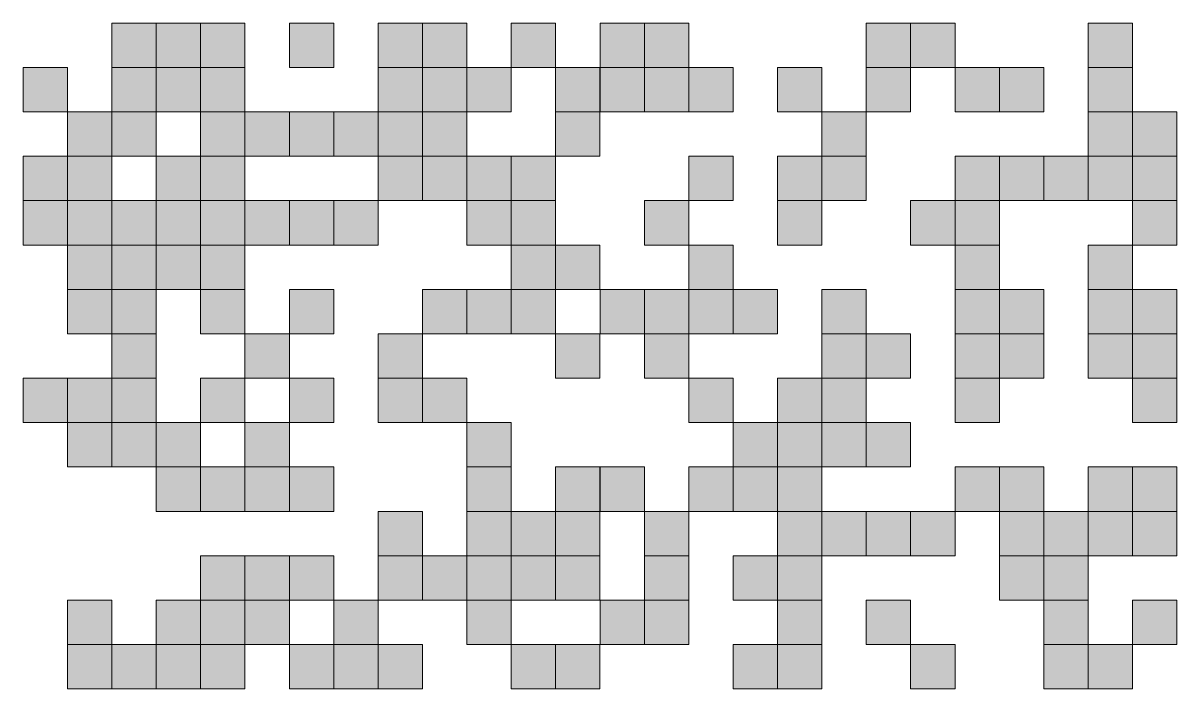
# Model space of a CAD drawing. Extents: x 23 to 244, y 50 to 133.
# Drawn here: x 23.47 to 58.23, y 66.31 to 86.37 of the extents above; entities that cross this region are included whole.
import ezdxf

# ---------------------------------------------------------------- set-up
doc = ezdxf.new("R2010")
doc.units = 0
doc.header["$MEASUREMENT"] = 0
doc.layers.add('Layer 1', color=7, linetype='Continuous')

msp = doc.modelspace()

# ---------------------------------------------------------------- hatches: boundary and pattern name
at = {"layer": 'Layer 1', "true_color": 0xffffff}
h = msp.add_hatch(color=7, dxfattribs=at)
h.dxf.hatch_style = 2
h.paths.add_polyline_path([(26.143, 85.032), (27.48, 85.032), (27.48, 86.369), (26.143, 86.369)])
h = msp.add_hatch(color=7, dxfattribs=at)
h.dxf.hatch_style = 2
h.paths.add_polyline_path([(27.48, 85.032), (28.817, 85.032), (28.817, 86.369), (27.48, 86.369)])
h = msp.add_hatch(color=7, dxfattribs=at)
h.dxf.hatch_style = 2
h.paths.add_polyline_path([(28.817, 85.032), (30.154, 85.032), (30.154, 86.369), (28.817, 86.369)])
h = msp.add_hatch(color=7, dxfattribs=at)
h.dxf.hatch_style = 2
h.paths.add_polyline_path([(31.491, 85.032), (32.828, 85.032), (32.828, 86.369), (31.491, 86.369)])
h = msp.add_hatch(color=7, dxfattribs=at)
h.dxf.hatch_style = 2
h.paths.add_polyline_path([(34.165, 85.032), (35.502, 85.032), (35.502, 86.369), (34.165, 86.369)])
h = msp.add_hatch(color=7, dxfattribs=at)
h.dxf.hatch_style = 2
h.paths.add_polyline_path([(35.502, 85.032), (36.839, 85.032), (36.839, 86.369), (35.502, 86.369)])
h = msp.add_hatch(color=7, dxfattribs=at)
h.dxf.hatch_style = 2
h.paths.add_polyline_path([(38.176, 85.032), (39.513, 85.032), (39.513, 86.369), (38.176, 86.369)])
h = msp.add_hatch(color=7, dxfattribs=at)
h.dxf.hatch_style = 2
h.paths.add_polyline_path([(40.851, 85.032), (42.188, 85.032), (42.188, 86.369), (40.851, 86.369)])
h = msp.add_hatch(color=7, dxfattribs=at)
h.dxf.hatch_style = 2
h.paths.add_polyline_path([(42.188, 85.032), (43.525, 85.032), (43.525, 86.369), (42.188, 86.369)])
h = msp.add_hatch(color=7, dxfattribs=at)
h.dxf.hatch_style = 2
h.paths.add_polyline_path([(48.873, 85.032), (50.21, 85.032), (50.21, 86.369), (48.873, 86.369)])
h = msp.add_hatch(color=7, dxfattribs=at)
h.dxf.hatch_style = 2
h.paths.add_polyline_path([(50.21, 85.032), (51.547, 85.032), (51.547, 86.369), (50.21, 86.369)])
h = msp.add_hatch(color=7, dxfattribs=at)
h.dxf.hatch_style = 2
h.paths.add_polyline_path([(55.558, 85.032), (56.895, 85.032), (56.895, 86.369), (55.558, 86.369)])
h = msp.add_hatch(color=7, dxfattribs=at)
h.dxf.hatch_style = 2
h.paths.add_polyline_path([(23.468, 83.695), (24.805, 83.695), (24.805, 85.032), (23.468, 85.032)])
h = msp.add_hatch(color=7, dxfattribs=at)
h.dxf.hatch_style = 2
h.paths.add_polyline_path([(26.143, 83.695), (27.48, 83.695), (27.48, 85.032), (26.143, 85.032)])
h = msp.add_hatch(color=7, dxfattribs=at)
h.dxf.hatch_style = 2
h.paths.add_polyline_path([(27.48, 83.695), (28.817, 83.695), (28.817, 85.032), (27.48, 85.032)])
h = msp.add_hatch(color=7, dxfattribs=at)
h.dxf.hatch_style = 2
h.paths.add_polyline_path([(28.817, 83.695), (30.154, 83.695), (30.154, 85.032), (28.817, 85.032)])
h = msp.add_hatch(color=7, dxfattribs=at)
h.dxf.hatch_style = 2
h.paths.add_polyline_path([(34.165, 83.695), (35.502, 83.695), (35.502, 85.032), (34.165, 85.032)])
h = msp.add_hatch(color=7, dxfattribs=at)
h.dxf.hatch_style = 2
h.paths.add_polyline_path([(35.502, 83.695), (36.839, 83.695), (36.839, 85.032), (35.502, 85.032)])
h = msp.add_hatch(color=7, dxfattribs=at)
h.dxf.hatch_style = 2
h.paths.add_polyline_path([(36.839, 83.695), (38.176, 83.695), (38.176, 85.032), (36.839, 85.032)])
h = msp.add_hatch(color=7, dxfattribs=at)
h.dxf.hatch_style = 2
h.paths.add_polyline_path([(39.513, 83.695), (40.85, 83.695), (40.85, 85.032), (39.513, 85.032)])
h = msp.add_hatch(color=7, dxfattribs=at)
h.dxf.hatch_style = 2
h.paths.add_polyline_path([(40.851, 83.695), (42.188, 83.695), (42.188, 85.032), (40.851, 85.032)])
h = msp.add_hatch(color=7, dxfattribs=at)
h.dxf.hatch_style = 2
h.paths.add_polyline_path([(42.188, 83.695), (43.525, 83.695), (43.525, 85.032), (42.188, 85.032)])
h = msp.add_hatch(color=7, dxfattribs=at)
h.dxf.hatch_style = 2
h.paths.add_polyline_path([(43.525, 83.695), (44.862, 83.695), (44.862, 85.032), (43.525, 85.032)])
h = msp.add_hatch(color=7, dxfattribs=at)
h.dxf.hatch_style = 2
h.paths.add_polyline_path([(46.199, 83.695), (47.536, 83.695), (47.536, 85.032), (46.199, 85.032)])
h = msp.add_hatch(color=7, dxfattribs=at)
h.dxf.hatch_style = 2
h.paths.add_polyline_path([(48.873, 83.695), (50.21, 83.695), (50.21, 85.032), (48.873, 85.032)])
h = msp.add_hatch(color=7, dxfattribs=at)
h.dxf.hatch_style = 2
h.paths.add_polyline_path([(51.547, 83.695), (52.884, 83.695), (52.884, 85.032), (51.547, 85.032)])
h = msp.add_hatch(color=7, dxfattribs=at)
h.dxf.hatch_style = 2
h.paths.add_polyline_path([(52.884, 83.695), (54.221, 83.695), (54.221, 85.032), (52.884, 85.032)])
h = msp.add_hatch(color=7, dxfattribs=at)
h.dxf.hatch_style = 2
h.paths.add_polyline_path([(55.558, 83.695), (56.895, 83.695), (56.895, 85.032), (55.558, 85.032)])
h = msp.add_hatch(color=7, dxfattribs=at)
h.dxf.hatch_style = 2
h.paths.add_polyline_path([(24.805, 82.358), (26.142, 82.358), (26.142, 83.695), (24.805, 83.695)])
h = msp.add_hatch(color=7, dxfattribs=at)
h.dxf.hatch_style = 2
h.paths.add_polyline_path([(26.143, 82.358), (27.48, 82.358), (27.48, 83.695), (26.143, 83.695)])
h = msp.add_hatch(color=7, dxfattribs=at)
h.dxf.hatch_style = 2
h.paths.add_polyline_path([(28.817, 82.358), (30.154, 82.358), (30.154, 83.695), (28.817, 83.695)])
h = msp.add_hatch(color=7, dxfattribs=at)
h.dxf.hatch_style = 2
h.paths.add_polyline_path([(30.154, 82.358), (31.491, 82.358), (31.491, 83.695), (30.154, 83.695)])
h = msp.add_hatch(color=7, dxfattribs=at)
h.dxf.hatch_style = 2
h.paths.add_polyline_path([(31.491, 82.358), (32.828, 82.358), (32.828, 83.695), (31.491, 83.695)])
h = msp.add_hatch(color=7, dxfattribs=at)
h.dxf.hatch_style = 2
h.paths.add_polyline_path([(32.828, 82.358), (34.165, 82.358), (34.165, 83.695), (32.828, 83.695)])
h = msp.add_hatch(color=7, dxfattribs=at)
h.dxf.hatch_style = 2
h.paths.add_polyline_path([(34.165, 82.358), (35.502, 82.358), (35.502, 83.695), (34.165, 83.695)])
h = msp.add_hatch(color=7, dxfattribs=at)
h.dxf.hatch_style = 2
h.paths.add_polyline_path([(35.502, 82.358), (36.839, 82.358), (36.839, 83.695), (35.502, 83.695)])
h = msp.add_hatch(color=7, dxfattribs=at)
h.dxf.hatch_style = 2
h.paths.add_polyline_path([(39.513, 82.358), (40.85, 82.358), (40.85, 83.695), (39.513, 83.695)])
h = msp.add_hatch(color=7, dxfattribs=at)
h.dxf.hatch_style = 2
h.paths.add_polyline_path([(47.536, 82.358), (48.873, 82.358), (48.873, 83.695), (47.536, 83.695)])
h = msp.add_hatch(color=7, dxfattribs=at)
h.dxf.hatch_style = 2
h.paths.add_polyline_path([(55.558, 82.358), (56.895, 82.358), (56.895, 83.695), (55.558, 83.695)])
h = msp.add_hatch(color=7, dxfattribs=at)
h.dxf.hatch_style = 2
h.paths.add_polyline_path([(56.896, 82.358), (58.233, 82.358), (58.233, 83.695), (56.896, 83.695)])
h = msp.add_hatch(color=7, dxfattribs=at)
h.dxf.hatch_style = 2
h.paths.add_polyline_path([(23.468, 81.021), (24.805, 81.021), (24.805, 82.358), (23.468, 82.358)])
h = msp.add_hatch(color=7, dxfattribs=at)
h.dxf.hatch_style = 2
h.paths.add_polyline_path([(24.805, 81.021), (26.142, 81.021), (26.142, 82.358), (24.805, 82.358)])
h = msp.add_hatch(color=7, dxfattribs=at)
h.dxf.hatch_style = 2
h.paths.add_polyline_path([(27.48, 81.021), (28.817, 81.021), (28.817, 82.358), (27.48, 82.358)])
h = msp.add_hatch(color=7, dxfattribs=at)
h.dxf.hatch_style = 2
h.paths.add_polyline_path([(28.817, 81.021), (30.154, 81.021), (30.154, 82.358), (28.817, 82.358)])
h = msp.add_hatch(color=7, dxfattribs=at)
h.dxf.hatch_style = 2
h.paths.add_polyline_path([(34.165, 81.021), (35.502, 81.021), (35.502, 82.358), (34.165, 82.358)])
h = msp.add_hatch(color=7, dxfattribs=at)
h.dxf.hatch_style = 2
h.paths.add_polyline_path([(35.502, 81.021), (36.839, 81.021), (36.839, 82.358), (35.502, 82.358)])
h = msp.add_hatch(color=7, dxfattribs=at)
h.dxf.hatch_style = 2
h.paths.add_polyline_path([(36.839, 81.021), (38.176, 81.021), (38.176, 82.358), (36.839, 82.358)])
h = msp.add_hatch(color=7, dxfattribs=at)
h.dxf.hatch_style = 2
h.paths.add_polyline_path([(38.176, 81.021), (39.513, 81.021), (39.513, 82.358), (38.176, 82.358)])
h = msp.add_hatch(color=7, dxfattribs=at)
h.dxf.hatch_style = 2
h.paths.add_polyline_path([(43.525, 81.021), (44.862, 81.021), (44.862, 82.358), (43.525, 82.358)])
h = msp.add_hatch(color=7, dxfattribs=at)
h.dxf.hatch_style = 2
h.paths.add_polyline_path([(46.199, 81.021), (47.536, 81.021), (47.536, 82.358), (46.199, 82.358)])
h = msp.add_hatch(color=7, dxfattribs=at)
h.dxf.hatch_style = 2
h.paths.add_polyline_path([(47.536, 81.021), (48.873, 81.021), (48.873, 82.358), (47.536, 82.358)])
h = msp.add_hatch(color=7, dxfattribs=at)
h.dxf.hatch_style = 2
h.paths.add_polyline_path([(51.547, 81.021), (52.884, 81.021), (52.884, 82.358), (51.547, 82.358)])
h = msp.add_hatch(color=7, dxfattribs=at)
h.dxf.hatch_style = 2
h.paths.add_polyline_path([(52.884, 81.021), (54.221, 81.021), (54.221, 82.358), (52.884, 82.358)])
h = msp.add_hatch(color=7, dxfattribs=at)
h.dxf.hatch_style = 2
h.paths.add_polyline_path([(54.221, 81.021), (55.558, 81.021), (55.558, 82.358), (54.221, 82.358)])
h = msp.add_hatch(color=7, dxfattribs=at)
h.dxf.hatch_style = 2
h.paths.add_polyline_path([(55.558, 81.021), (56.895, 81.021), (56.895, 82.358), (55.558, 82.358)])
h = msp.add_hatch(color=7, dxfattribs=at)
h.dxf.hatch_style = 2
h.paths.add_polyline_path([(56.896, 81.021), (58.233, 81.021), (58.233, 82.358), (56.896, 82.358)])
h = msp.add_hatch(color=7, dxfattribs=at)
h.dxf.hatch_style = 2
h.paths.add_polyline_path([(23.468, 79.684), (24.805, 79.684), (24.805, 81.021), (23.468, 81.021)])
h = msp.add_hatch(color=7, dxfattribs=at)
h.dxf.hatch_style = 2
h.paths.add_polyline_path([(24.805, 79.684), (26.142, 79.684), (26.142, 81.021), (24.805, 81.021)])
h = msp.add_hatch(color=7, dxfattribs=at)
h.dxf.hatch_style = 2
h.paths.add_polyline_path([(26.143, 79.684), (27.48, 79.684), (27.48, 81.021), (26.143, 81.021)])
h = msp.add_hatch(color=7, dxfattribs=at)
h.dxf.hatch_style = 2
h.paths.add_polyline_path([(27.48, 79.684), (28.817, 79.684), (28.817, 81.021), (27.48, 81.021)])
h = msp.add_hatch(color=7, dxfattribs=at)
h.dxf.hatch_style = 2
h.paths.add_polyline_path([(28.817, 79.684), (30.154, 79.684), (30.154, 81.021), (28.817, 81.021)])
h = msp.add_hatch(color=7, dxfattribs=at)
h.dxf.hatch_style = 2
h.paths.add_polyline_path([(30.154, 79.684), (31.491, 79.684), (31.491, 81.021), (30.154, 81.021)])
h = msp.add_hatch(color=7, dxfattribs=at)
h.dxf.hatch_style = 2
h.paths.add_polyline_path([(31.491, 79.684), (32.828, 79.684), (32.828, 81.021), (31.491, 81.021)])
h = msp.add_hatch(color=7, dxfattribs=at)
h.dxf.hatch_style = 2
h.paths.add_polyline_path([(32.828, 79.684), (34.165, 79.684), (34.165, 81.021), (32.828, 81.021)])
h = msp.add_hatch(color=7, dxfattribs=at)
h.dxf.hatch_style = 2
h.paths.add_polyline_path([(36.839, 79.684), (38.176, 79.684), (38.176, 81.021), (36.839, 81.021)])
h = msp.add_hatch(color=7, dxfattribs=at)
h.dxf.hatch_style = 2
h.paths.add_polyline_path([(38.176, 79.684), (39.513, 79.684), (39.513, 81.021), (38.176, 81.021)])
h = msp.add_hatch(color=7, dxfattribs=at)
h.dxf.hatch_style = 2
h.paths.add_polyline_path([(42.188, 79.684), (43.525, 79.684), (43.525, 81.021), (42.188, 81.021)])
h = msp.add_hatch(color=7, dxfattribs=at)
h.dxf.hatch_style = 2
h.paths.add_polyline_path([(46.199, 79.684), (47.536, 79.684), (47.536, 81.021), (46.199, 81.021)])
h = msp.add_hatch(color=7, dxfattribs=at)
h.dxf.hatch_style = 2
h.paths.add_polyline_path([(50.21, 79.684), (51.547, 79.684), (51.547, 81.021), (50.21, 81.021)])
h = msp.add_hatch(color=7, dxfattribs=at)
h.dxf.hatch_style = 2
h.paths.add_polyline_path([(51.547, 79.684), (52.884, 79.684), (52.884, 81.021), (51.547, 81.021)])
h = msp.add_hatch(color=7, dxfattribs=at)
h.dxf.hatch_style = 2
h.paths.add_polyline_path([(56.896, 79.684), (58.233, 79.684), (58.233, 81.021), (56.896, 81.021)])
h = msp.add_hatch(color=7, dxfattribs=at)
h.dxf.hatch_style = 2
h.paths.add_polyline_path([(24.805, 78.346), (26.142, 78.346), (26.142, 79.683), (24.805, 79.683)])
h = msp.add_hatch(color=7, dxfattribs=at)
h.dxf.hatch_style = 2
h.paths.add_polyline_path([(26.143, 78.346), (27.48, 78.346), (27.48, 79.683), (26.143, 79.683)])
h = msp.add_hatch(color=7, dxfattribs=at)
h.dxf.hatch_style = 2
h.paths.add_polyline_path([(27.48, 78.346), (28.817, 78.346), (28.817, 79.683), (27.48, 79.683)])
h = msp.add_hatch(color=7, dxfattribs=at)
h.dxf.hatch_style = 2
h.paths.add_polyline_path([(28.817, 78.346), (30.154, 78.346), (30.154, 79.683), (28.817, 79.683)])
h = msp.add_hatch(color=7, dxfattribs=at)
h.dxf.hatch_style = 2
h.paths.add_polyline_path([(38.176, 78.346), (39.513, 78.346), (39.513, 79.683), (38.176, 79.683)])
h = msp.add_hatch(color=7, dxfattribs=at)
h.dxf.hatch_style = 2
h.paths.add_polyline_path([(39.513, 78.346), (40.85, 78.346), (40.85, 79.683), (39.513, 79.683)])
h = msp.add_hatch(color=7, dxfattribs=at)
h.dxf.hatch_style = 2
h.paths.add_polyline_path([(43.525, 78.346), (44.862, 78.346), (44.862, 79.683), (43.525, 79.683)])
h = msp.add_hatch(color=7, dxfattribs=at)
h.dxf.hatch_style = 2
h.paths.add_polyline_path([(51.547, 78.346), (52.884, 78.346), (52.884, 79.683), (51.547, 79.683)])
h = msp.add_hatch(color=7, dxfattribs=at)
h.dxf.hatch_style = 2
h.paths.add_polyline_path([(55.558, 78.346), (56.895, 78.346), (56.895, 79.683), (55.558, 79.683)])
h = msp.add_hatch(color=7, dxfattribs=at)
h.dxf.hatch_style = 2
h.paths.add_polyline_path([(24.805, 77.009), (26.142, 77.009), (26.142, 78.346), (24.805, 78.346)])
h = msp.add_hatch(color=7, dxfattribs=at)
h.dxf.hatch_style = 2
h.paths.add_polyline_path([(26.143, 77.009), (27.48, 77.009), (27.48, 78.346), (26.143, 78.346)])
h = msp.add_hatch(color=7, dxfattribs=at)
h.dxf.hatch_style = 2
h.paths.add_polyline_path([(28.817, 77.009), (30.154, 77.009), (30.154, 78.346), (28.817, 78.346)])
h = msp.add_hatch(color=7, dxfattribs=at)
h.dxf.hatch_style = 2
h.paths.add_polyline_path([(31.491, 77.009), (32.828, 77.009), (32.828, 78.346), (31.491, 78.346)])
h = msp.add_hatch(color=7, dxfattribs=at)
h.dxf.hatch_style = 2
h.paths.add_polyline_path([(35.502, 77.009), (36.839, 77.009), (36.839, 78.346), (35.502, 78.346)])
h = msp.add_hatch(color=7, dxfattribs=at)
h.dxf.hatch_style = 2
h.paths.add_polyline_path([(36.839, 77.009), (38.176, 77.009), (38.176, 78.346), (36.839, 78.346)])
h = msp.add_hatch(color=7, dxfattribs=at)
h.dxf.hatch_style = 2
h.paths.add_polyline_path([(38.176, 77.009), (39.513, 77.009), (39.513, 78.346), (38.176, 78.346)])
h = msp.add_hatch(color=7, dxfattribs=at)
h.dxf.hatch_style = 2
h.paths.add_polyline_path([(40.851, 77.009), (42.188, 77.009), (42.188, 78.346), (40.851, 78.346)])
h = msp.add_hatch(color=7, dxfattribs=at)
h.dxf.hatch_style = 2
h.paths.add_polyline_path([(42.188, 77.009), (43.525, 77.009), (43.525, 78.346), (42.188, 78.346)])
h = msp.add_hatch(color=7, dxfattribs=at)
h.dxf.hatch_style = 2
h.paths.add_polyline_path([(43.525, 77.009), (44.862, 77.009), (44.862, 78.346), (43.525, 78.346)])
h = msp.add_hatch(color=7, dxfattribs=at)
h.dxf.hatch_style = 2
h.paths.add_polyline_path([(44.862, 77.009), (46.199, 77.009), (46.199, 78.346), (44.862, 78.346)])
h = msp.add_hatch(color=7, dxfattribs=at)
h.dxf.hatch_style = 2
h.paths.add_polyline_path([(47.536, 77.009), (48.873, 77.009), (48.873, 78.346), (47.536, 78.346)])
h = msp.add_hatch(color=7, dxfattribs=at)
h.dxf.hatch_style = 2
h.paths.add_polyline_path([(51.547, 77.009), (52.884, 77.009), (52.884, 78.346), (51.547, 78.346)])
h = msp.add_hatch(color=7, dxfattribs=at)
h.dxf.hatch_style = 2
h.paths.add_polyline_path([(52.884, 77.009), (54.221, 77.009), (54.221, 78.346), (52.884, 78.346)])
h = msp.add_hatch(color=7, dxfattribs=at)
h.dxf.hatch_style = 2
h.paths.add_polyline_path([(55.558, 77.009), (56.895, 77.009), (56.895, 78.346), (55.558, 78.346)])
h = msp.add_hatch(color=7, dxfattribs=at)
h.dxf.hatch_style = 2
h.paths.add_polyline_path([(56.896, 77.009), (58.233, 77.009), (58.233, 78.346), (56.896, 78.346)])
h = msp.add_hatch(color=7, dxfattribs=at)
h.dxf.hatch_style = 2
h.paths.add_polyline_path([(26.143, 75.672), (27.48, 75.672), (27.48, 77.009), (26.143, 77.009)])
h = msp.add_hatch(color=7, dxfattribs=at)
h.dxf.hatch_style = 2
h.paths.add_polyline_path([(30.154, 75.672), (31.491, 75.672), (31.491, 77.009), (30.154, 77.009)])
h = msp.add_hatch(color=7, dxfattribs=at)
h.dxf.hatch_style = 2
h.paths.add_polyline_path([(34.165, 75.672), (35.502, 75.672), (35.502, 77.009), (34.165, 77.009)])
h = msp.add_hatch(color=7, dxfattribs=at)
h.dxf.hatch_style = 2
h.paths.add_polyline_path([(39.513, 75.672), (40.85, 75.672), (40.85, 77.009), (39.513, 77.009)])
h = msp.add_hatch(color=7, dxfattribs=at)
h.dxf.hatch_style = 2
h.paths.add_polyline_path([(42.188, 75.672), (43.525, 75.672), (43.525, 77.009), (42.188, 77.009)])
h = msp.add_hatch(color=7, dxfattribs=at)
h.dxf.hatch_style = 2
h.paths.add_polyline_path([(47.536, 75.672), (48.873, 75.672), (48.873, 77.009), (47.536, 77.009)])
h = msp.add_hatch(color=7, dxfattribs=at)
h.dxf.hatch_style = 2
h.paths.add_polyline_path([(48.873, 75.672), (50.21, 75.672), (50.21, 77.009), (48.873, 77.009)])
h = msp.add_hatch(color=7, dxfattribs=at)
h.dxf.hatch_style = 2
h.paths.add_polyline_path([(51.547, 75.672), (52.884, 75.672), (52.884, 77.009), (51.547, 77.009)])
h = msp.add_hatch(color=7, dxfattribs=at)
h.dxf.hatch_style = 2
h.paths.add_polyline_path([(52.884, 75.672), (54.221, 75.672), (54.221, 77.009), (52.884, 77.009)])
h = msp.add_hatch(color=7, dxfattribs=at)
h.dxf.hatch_style = 2
h.paths.add_polyline_path([(55.558, 75.672), (56.895, 75.672), (56.895, 77.009), (55.558, 77.009)])
h = msp.add_hatch(color=7, dxfattribs=at)
h.dxf.hatch_style = 2
h.paths.add_polyline_path([(56.896, 75.672), (58.233, 75.672), (58.233, 77.009), (56.896, 77.009)])
h = msp.add_hatch(color=7, dxfattribs=at)
h.dxf.hatch_style = 2
h.paths.add_polyline_path([(23.468, 74.335), (24.805, 74.335), (24.805, 75.672), (23.468, 75.672)])
h = msp.add_hatch(color=7, dxfattribs=at)
h.dxf.hatch_style = 2
h.paths.add_polyline_path([(24.805, 74.335), (26.142, 74.335), (26.142, 75.672), (24.805, 75.672)])
h = msp.add_hatch(color=7, dxfattribs=at)
h.dxf.hatch_style = 2
h.paths.add_polyline_path([(26.143, 74.335), (27.48, 74.335), (27.48, 75.672), (26.143, 75.672)])
h = msp.add_hatch(color=7, dxfattribs=at)
h.dxf.hatch_style = 2
h.paths.add_polyline_path([(28.817, 74.335), (30.154, 74.335), (30.154, 75.672), (28.817, 75.672)])
h = msp.add_hatch(color=7, dxfattribs=at)
h.dxf.hatch_style = 2
h.paths.add_polyline_path([(31.491, 74.335), (32.828, 74.335), (32.828, 75.672), (31.491, 75.672)])
h = msp.add_hatch(color=7, dxfattribs=at)
h.dxf.hatch_style = 2
h.paths.add_polyline_path([(34.165, 74.335), (35.502, 74.335), (35.502, 75.672), (34.165, 75.672)])
h = msp.add_hatch(color=7, dxfattribs=at)
h.dxf.hatch_style = 2
h.paths.add_polyline_path([(35.502, 74.335), (36.839, 74.335), (36.839, 75.672), (35.502, 75.672)])
h = msp.add_hatch(color=7, dxfattribs=at)
h.dxf.hatch_style = 2
h.paths.add_polyline_path([(43.525, 74.335), (44.862, 74.335), (44.862, 75.672), (43.525, 75.672)])
h = msp.add_hatch(color=7, dxfattribs=at)
h.dxf.hatch_style = 2
h.paths.add_polyline_path([(46.199, 74.335), (47.536, 74.335), (47.536, 75.672), (46.199, 75.672)])
h = msp.add_hatch(color=7, dxfattribs=at)
h.dxf.hatch_style = 2
h.paths.add_polyline_path([(47.536, 74.335), (48.873, 74.335), (48.873, 75.672), (47.536, 75.672)])
h = msp.add_hatch(color=7, dxfattribs=at)
h.dxf.hatch_style = 2
h.paths.add_polyline_path([(51.547, 74.335), (52.884, 74.335), (52.884, 75.672), (51.547, 75.672)])
h = msp.add_hatch(color=7, dxfattribs=at)
h.dxf.hatch_style = 2
h.paths.add_polyline_path([(56.896, 74.335), (58.233, 74.335), (58.233, 75.672), (56.896, 75.672)])
h = msp.add_hatch(color=7, dxfattribs=at)
h.dxf.hatch_style = 2
h.paths.add_polyline_path([(24.805, 72.998), (26.142, 72.998), (26.142, 74.335), (24.805, 74.335)])
h = msp.add_hatch(color=7, dxfattribs=at)
h.dxf.hatch_style = 2
h.paths.add_polyline_path([(26.143, 72.998), (27.48, 72.998), (27.48, 74.335), (26.143, 74.335)])
h = msp.add_hatch(color=7, dxfattribs=at)
h.dxf.hatch_style = 2
h.paths.add_polyline_path([(27.48, 72.998), (28.817, 72.998), (28.817, 74.335), (27.48, 74.335)])
h = msp.add_hatch(color=7, dxfattribs=at)
h.dxf.hatch_style = 2
h.paths.add_polyline_path([(30.154, 72.998), (31.491, 72.998), (31.491, 74.335), (30.154, 74.335)])
h = msp.add_hatch(color=7, dxfattribs=at)
h.dxf.hatch_style = 2
h.paths.add_polyline_path([(36.839, 72.998), (38.176, 72.998), (38.176, 74.335), (36.839, 74.335)])
h = msp.add_hatch(color=7, dxfattribs=at)
h.dxf.hatch_style = 2
h.paths.add_polyline_path([(44.862, 72.998), (46.199, 72.998), (46.199, 74.335), (44.862, 74.335)])
h = msp.add_hatch(color=7, dxfattribs=at)
h.dxf.hatch_style = 2
h.paths.add_polyline_path([(46.199, 72.998), (47.536, 72.998), (47.536, 74.335), (46.199, 74.335)])
h = msp.add_hatch(color=7, dxfattribs=at)
h.dxf.hatch_style = 2
h.paths.add_polyline_path([(47.536, 72.998), (48.873, 72.998), (48.873, 74.335), (47.536, 74.335)])
h = msp.add_hatch(color=7, dxfattribs=at)
h.dxf.hatch_style = 2
h.paths.add_polyline_path([(48.873, 72.998), (50.21, 72.998), (50.21, 74.335), (48.873, 74.335)])
h = msp.add_hatch(color=7, dxfattribs=at)
h.dxf.hatch_style = 2
h.paths.add_polyline_path([(27.48, 71.661), (28.817, 71.661), (28.817, 72.998), (27.48, 72.998)])
h = msp.add_hatch(color=7, dxfattribs=at)
h.dxf.hatch_style = 2
h.paths.add_polyline_path([(28.817, 71.661), (30.154, 71.661), (30.154, 72.998), (28.817, 72.998)])
h = msp.add_hatch(color=7, dxfattribs=at)
h.dxf.hatch_style = 2
h.paths.add_polyline_path([(30.154, 71.661), (31.491, 71.661), (31.491, 72.998), (30.154, 72.998)])
h = msp.add_hatch(color=7, dxfattribs=at)
h.dxf.hatch_style = 2
h.paths.add_polyline_path([(31.491, 71.661), (32.828, 71.661), (32.828, 72.998), (31.491, 72.998)])
h = msp.add_hatch(color=7, dxfattribs=at)
h.dxf.hatch_style = 2
h.paths.add_polyline_path([(36.839, 71.661), (38.176, 71.661), (38.176, 72.998), (36.839, 72.998)])
h = msp.add_hatch(color=7, dxfattribs=at)
h.dxf.hatch_style = 2
h.paths.add_polyline_path([(39.513, 71.661), (40.85, 71.661), (40.85, 72.998), (39.513, 72.998)])
h = msp.add_hatch(color=7, dxfattribs=at)
h.dxf.hatch_style = 2
h.paths.add_polyline_path([(40.851, 71.661), (42.188, 71.661), (42.188, 72.998), (40.851, 72.998)])
h = msp.add_hatch(color=7, dxfattribs=at)
h.dxf.hatch_style = 2
h.paths.add_polyline_path([(43.525, 71.661), (44.862, 71.661), (44.862, 72.998), (43.525, 72.998)])
h = msp.add_hatch(color=7, dxfattribs=at)
h.dxf.hatch_style = 2
h.paths.add_polyline_path([(44.862, 71.661), (46.199, 71.661), (46.199, 72.998), (44.862, 72.998)])
h = msp.add_hatch(color=7, dxfattribs=at)
h.dxf.hatch_style = 2
h.paths.add_polyline_path([(46.199, 71.661), (47.536, 71.661), (47.536, 72.998), (46.199, 72.998)])
h = msp.add_hatch(color=7, dxfattribs=at)
h.dxf.hatch_style = 2
h.paths.add_polyline_path([(51.547, 71.661), (52.884, 71.661), (52.884, 72.998), (51.547, 72.998)])
h = msp.add_hatch(color=7, dxfattribs=at)
h.dxf.hatch_style = 2
h.paths.add_polyline_path([(52.884, 71.661), (54.221, 71.661), (54.221, 72.998), (52.884, 72.998)])
h = msp.add_hatch(color=7, dxfattribs=at)
h.dxf.hatch_style = 2
h.paths.add_polyline_path([(55.558, 71.661), (56.895, 71.661), (56.895, 72.998), (55.558, 72.998)])
h = msp.add_hatch(color=7, dxfattribs=at)
h.dxf.hatch_style = 2
h.paths.add_polyline_path([(56.896, 71.661), (58.233, 71.661), (58.233, 72.998), (56.896, 72.998)])
h = msp.add_hatch(color=7, dxfattribs=at)
h.dxf.hatch_style = 2
h.paths.add_polyline_path([(34.165, 70.324), (35.502, 70.324), (35.502, 71.661), (34.165, 71.661)])
h = msp.add_hatch(color=7, dxfattribs=at)
h.dxf.hatch_style = 2
h.paths.add_polyline_path([(36.839, 70.324), (38.176, 70.324), (38.176, 71.661), (36.839, 71.661)])
h = msp.add_hatch(color=7, dxfattribs=at)
h.dxf.hatch_style = 2
h.paths.add_polyline_path([(38.176, 70.324), (39.513, 70.324), (39.513, 71.661), (38.176, 71.661)])
h = msp.add_hatch(color=7, dxfattribs=at)
h.dxf.hatch_style = 2
h.paths.add_polyline_path([(39.513, 70.324), (40.85, 70.324), (40.85, 71.661), (39.513, 71.661)])
h = msp.add_hatch(color=7, dxfattribs=at)
h.dxf.hatch_style = 2
h.paths.add_polyline_path([(42.188, 70.324), (43.525, 70.324), (43.525, 71.661), (42.188, 71.661)])
h = msp.add_hatch(color=7, dxfattribs=at)
h.dxf.hatch_style = 2
h.paths.add_polyline_path([(46.199, 70.324), (47.536, 70.324), (47.536, 71.661), (46.199, 71.661)])
h = msp.add_hatch(color=7, dxfattribs=at)
h.dxf.hatch_style = 2
h.paths.add_polyline_path([(47.536, 70.324), (48.873, 70.324), (48.873, 71.661), (47.536, 71.661)])
h = msp.add_hatch(color=7, dxfattribs=at)
h.dxf.hatch_style = 2
h.paths.add_polyline_path([(48.873, 70.324), (50.21, 70.324), (50.21, 71.661), (48.873, 71.661)])
h = msp.add_hatch(color=7, dxfattribs=at)
h.dxf.hatch_style = 2
h.paths.add_polyline_path([(50.21, 70.324), (51.547, 70.324), (51.547, 71.661), (50.21, 71.661)])
h = msp.add_hatch(color=7, dxfattribs=at)
h.dxf.hatch_style = 2
h.paths.add_polyline_path([(52.884, 70.324), (54.221, 70.324), (54.221, 71.661), (52.884, 71.661)])
h = msp.add_hatch(color=7, dxfattribs=at)
h.dxf.hatch_style = 2
h.paths.add_polyline_path([(54.221, 70.324), (55.558, 70.324), (55.558, 71.661), (54.221, 71.661)])
h = msp.add_hatch(color=7, dxfattribs=at)
h.dxf.hatch_style = 2
h.paths.add_polyline_path([(55.558, 70.324), (56.895, 70.324), (56.895, 71.661), (55.558, 71.661)])
h = msp.add_hatch(color=7, dxfattribs=at)
h.dxf.hatch_style = 2
h.paths.add_polyline_path([(56.896, 70.324), (58.233, 70.324), (58.233, 71.661), (56.896, 71.661)])
h = msp.add_hatch(color=7, dxfattribs=at)
h.dxf.hatch_style = 2
h.paths.add_polyline_path([(28.817, 68.987), (30.154, 68.987), (30.154, 70.324), (28.817, 70.324)])
h = msp.add_hatch(color=7, dxfattribs=at)
h.dxf.hatch_style = 2
h.paths.add_polyline_path([(30.154, 68.987), (31.491, 68.987), (31.491, 70.324), (30.154, 70.324)])
h = msp.add_hatch(color=7, dxfattribs=at)
h.dxf.hatch_style = 2
h.paths.add_polyline_path([(31.491, 68.987), (32.828, 68.987), (32.828, 70.324), (31.491, 70.324)])
h = msp.add_hatch(color=7, dxfattribs=at)
h.dxf.hatch_style = 2
h.paths.add_polyline_path([(34.165, 68.987), (35.502, 68.987), (35.502, 70.324), (34.165, 70.324)])
h = msp.add_hatch(color=7, dxfattribs=at)
h.dxf.hatch_style = 2
h.paths.add_polyline_path([(35.502, 68.987), (36.839, 68.987), (36.839, 70.324), (35.502, 70.324)])
h = msp.add_hatch(color=7, dxfattribs=at)
h.dxf.hatch_style = 2
h.paths.add_polyline_path([(36.839, 68.987), (38.176, 68.987), (38.176, 70.324), (36.839, 70.324)])
h = msp.add_hatch(color=7, dxfattribs=at)
h.dxf.hatch_style = 2
h.paths.add_polyline_path([(38.176, 68.987), (39.513, 68.987), (39.513, 70.324), (38.176, 70.324)])
h = msp.add_hatch(color=7, dxfattribs=at)
h.dxf.hatch_style = 2
h.paths.add_polyline_path([(39.513, 68.987), (40.85, 68.987), (40.85, 70.324), (39.513, 70.324)])
h = msp.add_hatch(color=7, dxfattribs=at)
h.dxf.hatch_style = 2
h.paths.add_polyline_path([(42.188, 68.987), (43.525, 68.987), (43.525, 70.324), (42.188, 70.324)])
h = msp.add_hatch(color=7, dxfattribs=at)
h.dxf.hatch_style = 2
h.paths.add_polyline_path([(44.862, 68.987), (46.199, 68.987), (46.199, 70.324), (44.862, 70.324)])
h = msp.add_hatch(color=7, dxfattribs=at)
h.dxf.hatch_style = 2
h.paths.add_polyline_path([(46.199, 68.987), (47.536, 68.987), (47.536, 70.324), (46.199, 70.324)])
h = msp.add_hatch(color=7, dxfattribs=at)
h.dxf.hatch_style = 2
h.paths.add_polyline_path([(52.884, 68.987), (54.221, 68.987), (54.221, 70.324), (52.884, 70.324)])
h = msp.add_hatch(color=7, dxfattribs=at)
h.dxf.hatch_style = 2
h.paths.add_polyline_path([(54.221, 68.987), (55.558, 68.987), (55.558, 70.324), (54.221, 70.324)])
h = msp.add_hatch(color=7, dxfattribs=at)
h.dxf.hatch_style = 2
h.paths.add_polyline_path([(24.805, 67.65), (26.142, 67.65), (26.142, 68.987), (24.805, 68.987)])
h = msp.add_hatch(color=7, dxfattribs=at)
h.dxf.hatch_style = 2
h.paths.add_polyline_path([(27.48, 67.65), (28.817, 67.65), (28.817, 68.987), (27.48, 68.987)])
h = msp.add_hatch(color=7, dxfattribs=at)
h.dxf.hatch_style = 2
h.paths.add_polyline_path([(28.817, 67.65), (30.154, 67.65), (30.154, 68.987), (28.817, 68.987)])
h = msp.add_hatch(color=7, dxfattribs=at)
h.dxf.hatch_style = 2
h.paths.add_polyline_path([(30.154, 67.65), (31.491, 67.65), (31.491, 68.987), (30.154, 68.987)])
h = msp.add_hatch(color=7, dxfattribs=at)
h.dxf.hatch_style = 2
h.paths.add_polyline_path([(32.828, 67.65), (34.165, 67.65), (34.165, 68.987), (32.828, 68.987)])
h = msp.add_hatch(color=7, dxfattribs=at)
h.dxf.hatch_style = 2
h.paths.add_polyline_path([(36.839, 67.65), (38.176, 67.65), (38.176, 68.987), (36.839, 68.987)])
h = msp.add_hatch(color=7, dxfattribs=at)
h.dxf.hatch_style = 2
h.paths.add_polyline_path([(40.851, 67.65), (42.188, 67.65), (42.188, 68.987), (40.851, 68.987)])
h = msp.add_hatch(color=7, dxfattribs=at)
h.dxf.hatch_style = 2
h.paths.add_polyline_path([(42.188, 67.65), (43.525, 67.65), (43.525, 68.987), (42.188, 68.987)])
h = msp.add_hatch(color=7, dxfattribs=at)
h.dxf.hatch_style = 2
h.paths.add_polyline_path([(46.199, 67.65), (47.536, 67.65), (47.536, 68.987), (46.199, 68.987)])
h = msp.add_hatch(color=7, dxfattribs=at)
h.dxf.hatch_style = 2
h.paths.add_polyline_path([(48.873, 67.65), (50.21, 67.65), (50.21, 68.987), (48.873, 68.987)])
h = msp.add_hatch(color=7, dxfattribs=at)
h.dxf.hatch_style = 2
h.paths.add_polyline_path([(54.221, 67.65), (55.558, 67.65), (55.558, 68.987), (54.221, 68.987)])
h = msp.add_hatch(color=7, dxfattribs=at)
h.dxf.hatch_style = 2
h.paths.add_polyline_path([(56.896, 67.65), (58.233, 67.65), (58.233, 68.987), (56.896, 68.987)])
h = msp.add_hatch(color=7, dxfattribs=at)
h.dxf.hatch_style = 2
h.paths.add_polyline_path([(24.805, 66.313), (26.142, 66.313), (26.142, 67.65), (24.805, 67.65)])
h = msp.add_hatch(color=7, dxfattribs=at)
h.dxf.hatch_style = 2
h.paths.add_polyline_path([(26.143, 66.313), (27.48, 66.313), (27.48, 67.65), (26.143, 67.65)])
h = msp.add_hatch(color=7, dxfattribs=at)
h.dxf.hatch_style = 2
h.paths.add_polyline_path([(27.48, 66.313), (28.817, 66.313), (28.817, 67.65), (27.48, 67.65)])
h = msp.add_hatch(color=7, dxfattribs=at)
h.dxf.hatch_style = 2
h.paths.add_polyline_path([(28.817, 66.313), (30.154, 66.313), (30.154, 67.65), (28.817, 67.65)])
h = msp.add_hatch(color=7, dxfattribs=at)
h.dxf.hatch_style = 2
h.paths.add_polyline_path([(31.491, 66.313), (32.828, 66.313), (32.828, 67.65), (31.491, 67.65)])
h = msp.add_hatch(color=7, dxfattribs=at)
h.dxf.hatch_style = 2
h.paths.add_polyline_path([(32.828, 66.313), (34.165, 66.313), (34.165, 67.65), (32.828, 67.65)])
h = msp.add_hatch(color=7, dxfattribs=at)
h.dxf.hatch_style = 2
h.paths.add_polyline_path([(34.165, 66.313), (35.502, 66.313), (35.502, 67.65), (34.165, 67.65)])
h = msp.add_hatch(color=7, dxfattribs=at)
h.dxf.hatch_style = 2
h.paths.add_polyline_path([(38.176, 66.313), (39.513, 66.313), (39.513, 67.65), (38.176, 67.65)])
h = msp.add_hatch(color=7, dxfattribs=at)
h.dxf.hatch_style = 2
h.paths.add_polyline_path([(39.513, 66.313), (40.85, 66.313), (40.85, 67.65), (39.513, 67.65)])
h = msp.add_hatch(color=7, dxfattribs=at)
h.dxf.hatch_style = 2
h.paths.add_polyline_path([(44.862, 66.313), (46.199, 66.313), (46.199, 67.65), (44.862, 67.65)])
h = msp.add_hatch(color=7, dxfattribs=at)
h.dxf.hatch_style = 2
h.paths.add_polyline_path([(46.199, 66.313), (47.536, 66.313), (47.536, 67.65), (46.199, 67.65)])
h = msp.add_hatch(color=7, dxfattribs=at)
h.dxf.hatch_style = 2
h.paths.add_polyline_path([(50.21, 66.313), (51.547, 66.313), (51.547, 67.65), (50.21, 67.65)])
h = msp.add_hatch(color=7, dxfattribs=at)
h.dxf.hatch_style = 2
h.paths.add_polyline_path([(54.221, 66.313), (55.558, 66.313), (55.558, 67.65), (54.221, 67.65)])
h = msp.add_hatch(color=7, dxfattribs=at)
h.dxf.hatch_style = 2
h.paths.add_polyline_path([(55.558, 66.313), (56.895, 66.313), (56.895, 67.65), (55.558, 67.65)])

# ---------------------------------------------------------------- linework, layer by layer
at = {"layer": 'Layer 1', "lineweight": 0}
for points in [[(26.143, 85.032), (27.48, 85.032), (27.48, 86.369), (26.143, 86.369), (26.143, 85.032)], [(27.48, 85.032), (28.817, 85.032), (28.817, 86.369), (27.48, 86.369), (27.48, 85.032)], [(28.817, 85.032), (30.154, 85.032), (30.154, 86.369), (28.817, 86.369), (28.817, 85.032)], [(31.491, 85.032), (32.828, 85.032), (32.828, 86.369), (31.491, 86.369), (31.491, 85.032)], [(34.165, 85.032), (35.502, 85.032), (35.502, 86.369), (34.165, 86.369), (34.165, 85.032)], [(35.502, 85.032), (36.839, 85.032), (36.839, 86.369), (35.502, 86.369), (35.502, 85.032)], [(38.176, 85.032), (39.513, 85.032), (39.513, 86.369), (38.176, 86.369), (38.176, 85.032)], [(40.851, 85.032), (42.188, 85.032), (42.188, 86.369), (40.851, 86.369), (40.851, 85.032)], [(42.188, 85.032), (43.525, 85.032), (43.525, 86.369), (42.188, 86.369), (42.188, 85.032)], [(48.873, 85.032), (50.21, 85.032), (50.21, 86.369), (48.873, 86.369), (48.873, 85.032)], [(50.21, 85.032), (51.547, 85.032), (51.547, 86.369), (50.21, 86.369), (50.21, 85.032)], [(55.558, 85.032), (56.895, 85.032), (56.895, 86.369), (55.558, 86.369), (55.558, 85.032)], [(23.468, 83.695), (24.805, 83.695), (24.805, 85.032), (23.468, 85.032), (23.468, 83.695)], [(26.143, 83.695), (27.48, 83.695), (27.48, 85.032), (26.143, 85.032), (26.143, 83.695)], [(27.48, 83.695), (28.817, 83.695), (28.817, 85.032), (27.48, 85.032), (27.48, 83.695)], [(28.817, 83.695), (30.154, 83.695), (30.154, 85.032), (28.817, 85.032), (28.817, 83.695)], [(34.165, 83.695), (35.502, 83.695), (35.502, 85.032), (34.165, 85.032), (34.165, 83.695)], [(35.502, 83.695), (36.839, 83.695), (36.839, 85.032), (35.502, 85.032), (35.502, 83.695)], [(36.839, 83.695), (38.176, 83.695), (38.176, 85.032), (36.839, 85.032), (36.839, 83.695)], [(39.513, 83.695), (40.85, 83.695), (40.85, 85.032), (39.513, 85.032), (39.513, 83.695)], [(40.851, 83.695), (42.188, 83.695), (42.188, 85.032), (40.851, 85.032), (40.851, 83.695)], [(42.188, 83.695), (43.525, 83.695), (43.525, 85.032), (42.188, 85.032), (42.188, 83.695)], [(43.525, 83.695), (44.862, 83.695), (44.862, 85.032), (43.525, 85.032), (43.525, 83.695)], [(46.199, 83.695), (47.536, 83.695), (47.536, 85.032), (46.199, 85.032), (46.199, 83.695)], [(48.873, 83.695), (50.21, 83.695), (50.21, 85.032), (48.873, 85.032), (48.873, 83.695)], [(51.547, 83.695), (52.884, 83.695), (52.884, 85.032), (51.547, 85.032), (51.547, 83.695)], [(52.884, 83.695), (54.221, 83.695), (54.221, 85.032), (52.884, 85.032), (52.884, 83.695)], [(55.558, 83.695), (56.895, 83.695), (56.895, 85.032), (55.558, 85.032), (55.558, 83.695)], [(24.805, 82.358), (26.142, 82.358), (26.142, 83.695), (24.805, 83.695), (24.805, 82.358)], [(26.143, 82.358), (27.48, 82.358), (27.48, 83.695), (26.143, 83.695), (26.143, 82.358)], [(28.817, 82.358), (30.154, 82.358), (30.154, 83.695), (28.817, 83.695), (28.817, 82.358)], [(30.154, 82.358), (31.491, 82.358), (31.491, 83.695), (30.154, 83.695), (30.154, 82.358)], [(31.491, 82.358), (32.828, 82.358), (32.828, 83.695), (31.491, 83.695), (31.491, 82.358)], [(32.828, 82.358), (34.165, 82.358), (34.165, 83.695), (32.828, 83.695), (32.828, 82.358)], [(34.165, 82.358), (35.502, 82.358), (35.502, 83.695), (34.165, 83.695), (34.165, 82.358)], [(35.502, 82.358), (36.839, 82.358), (36.839, 83.695), (35.502, 83.695), (35.502, 82.358)], [(39.513, 82.358), (40.85, 82.358), (40.85, 83.695), (39.513, 83.695), (39.513, 82.358)], [(47.536, 82.358), (48.873, 82.358), (48.873, 83.695), (47.536, 83.695), (47.536, 82.358)], [(55.558, 82.358), (56.895, 82.358), (56.895, 83.695), (55.558, 83.695), (55.558, 82.358)], [(56.896, 82.358), (58.233, 82.358), (58.233, 83.695), (56.896, 83.695), (56.896, 82.358)], [(23.468, 81.021), (24.805, 81.021), (24.805, 82.358), (23.468, 82.358), (23.468, 81.021)], [(24.805, 81.021), (26.142, 81.021), (26.142, 82.358), (24.805, 82.358), (24.805, 81.021)], [(27.48, 81.021), (28.817, 81.021), (28.817, 82.358), (27.48, 82.358), (27.48, 81.021)], [(28.817, 81.021), (30.154, 81.021), (30.154, 82.358), (28.817, 82.358), (28.817, 81.021)], [(34.165, 81.021), (35.502, 81.021), (35.502, 82.358), (34.165, 82.358), (34.165, 81.021)], [(35.502, 81.021), (36.839, 81.021), (36.839, 82.358), (35.502, 82.358), (35.502, 81.021)], [(36.839, 81.021), (38.176, 81.021), (38.176, 82.358), (36.839, 82.358), (36.839, 81.021)], [(38.176, 81.021), (39.513, 81.021), (39.513, 82.358), (38.176, 82.358), (38.176, 81.021)], [(43.525, 81.021), (44.862, 81.021), (44.862, 82.358), (43.525, 82.358), (43.525, 81.021)], [(46.199, 81.021), (47.536, 81.021), (47.536, 82.358), (46.199, 82.358), (46.199, 81.021)], [(47.536, 81.021), (48.873, 81.021), (48.873, 82.358), (47.536, 82.358), (47.536, 81.021)], [(51.547, 81.021), (52.884, 81.021), (52.884, 82.358), (51.547, 82.358), (51.547, 81.021)], [(52.884, 81.021), (54.221, 81.021), (54.221, 82.358), (52.884, 82.358), (52.884, 81.021)], [(54.221, 81.021), (55.558, 81.021), (55.558, 82.358), (54.221, 82.358), (54.221, 81.021)], [(55.558, 81.021), (56.895, 81.021), (56.895, 82.358), (55.558, 82.358), (55.558, 81.021)], [(56.896, 81.021), (58.233, 81.021), (58.233, 82.358), (56.896, 82.358), (56.896, 81.021)], [(23.468, 79.684), (24.805, 79.684), (24.805, 81.021), (23.468, 81.021), (23.468, 79.684)], [(24.805, 79.684), (26.142, 79.684), (26.142, 81.021), (24.805, 81.021), (24.805, 79.684)], [(26.143, 79.684), (27.48, 79.684), (27.48, 81.021), (26.143, 81.021), (26.143, 79.684)], [(27.48, 79.684), (28.817, 79.684), (28.817, 81.021), (27.48, 81.021), (27.48, 79.684)], [(28.817, 79.684), (30.154, 79.684), (30.154, 81.021), (28.817, 81.021), (28.817, 79.684)], [(30.154, 79.684), (31.491, 79.684), (31.491, 81.021), (30.154, 81.021), (30.154, 79.684)], [(31.491, 79.684), (32.828, 79.684), (32.828, 81.021), (31.491, 81.021), (31.491, 79.684)], [(32.828, 79.684), (34.165, 79.684), (34.165, 81.021), (32.828, 81.021), (32.828, 79.684)], [(36.839, 79.684), (38.176, 79.684), (38.176, 81.021), (36.839, 81.021), (36.839, 79.684)], [(38.176, 79.684), (39.513, 79.684), (39.513, 81.021), (38.176, 81.021), (38.176, 79.684)], [(42.188, 79.684), (43.525, 79.684), (43.525, 81.021), (42.188, 81.021), (42.188, 79.684)], [(46.199, 79.684), (47.536, 79.684), (47.536, 81.021), (46.199, 81.021), (46.199, 79.684)], [(50.21, 79.684), (51.547, 79.684), (51.547, 81.021), (50.21, 81.021), (50.21, 79.684)], [(51.547, 79.684), (52.884, 79.684), (52.884, 81.021), (51.547, 81.021), (51.547, 79.684)], [(56.896, 79.684), (58.233, 79.684), (58.233, 81.021), (56.896, 81.021), (56.896, 79.684)], [(24.805, 78.346), (26.142, 78.346), (26.142, 79.683), (24.805, 79.683), (24.805, 78.346)], [(26.143, 78.346), (27.48, 78.346), (27.48, 79.683), (26.143, 79.683), (26.143, 78.346)], [(27.48, 78.346), (28.817, 78.346), (28.817, 79.683), (27.48, 79.683), (27.48, 78.346)], [(28.817, 78.346), (30.154, 78.346), (30.154, 79.683), (28.817, 79.683), (28.817, 78.346)], [(38.176, 78.346), (39.513, 78.346), (39.513, 79.683), (38.176, 79.683), (38.176, 78.346)], [(39.513, 78.346), (40.85, 78.346), (40.85, 79.683), (39.513, 79.683), (39.513, 78.346)], [(43.525, 78.346), (44.862, 78.346), (44.862, 79.683), (43.525, 79.683), (43.525, 78.346)], [(51.547, 78.346), (52.884, 78.346), (52.884, 79.683), (51.547, 79.683), (51.547, 78.346)], [(55.558, 78.346), (56.895, 78.346), (56.895, 79.683), (55.558, 79.683), (55.558, 78.346)], [(24.805, 77.009), (26.142, 77.009), (26.142, 78.346), (24.805, 78.346), (24.805, 77.009)], [(26.143, 77.009), (27.48, 77.009), (27.48, 78.346), (26.143, 78.346), (26.143, 77.009)], [(28.817, 77.009), (30.154, 77.009), (30.154, 78.346), (28.817, 78.346), (28.817, 77.009)], [(31.491, 77.009), (32.828, 77.009), (32.828, 78.346), (31.491, 78.346), (31.491, 77.009)], [(35.502, 77.009), (36.839, 77.009), (36.839, 78.346), (35.502, 78.346), (35.502, 77.009)], [(36.839, 77.009), (38.176, 77.009), (38.176, 78.346), (36.839, 78.346), (36.839, 77.009)], [(38.176, 77.009), (39.513, 77.009), (39.513, 78.346), (38.176, 78.346), (38.176, 77.009)], [(40.851, 77.009), (42.188, 77.009), (42.188, 78.346), (40.851, 78.346), (40.851, 77.009)], [(42.188, 77.009), (43.525, 77.009), (43.525, 78.346), (42.188, 78.346), (42.188, 77.009)], [(43.525, 77.009), (44.862, 77.009), (44.862, 78.346), (43.525, 78.346), (43.525, 77.009)], [(44.862, 77.009), (46.199, 77.009), (46.199, 78.346), (44.862, 78.346), (44.862, 77.009)], [(47.536, 77.009), (48.873, 77.009), (48.873, 78.346), (47.536, 78.346), (47.536, 77.009)], [(51.547, 77.009), (52.884, 77.009), (52.884, 78.346), (51.547, 78.346), (51.547, 77.009)], [(52.884, 77.009), (54.221, 77.009), (54.221, 78.346), (52.884, 78.346), (52.884, 77.009)], [(55.558, 77.009), (56.895, 77.009), (56.895, 78.346), (55.558, 78.346), (55.558, 77.009)], [(56.896, 77.009), (58.233, 77.009), (58.233, 78.346), (56.896, 78.346), (56.896, 77.009)], [(26.143, 75.672), (27.48, 75.672), (27.48, 77.009), (26.143, 77.009), (26.143, 75.672)], [(30.154, 75.672), (31.491, 75.672), (31.491, 77.009), (30.154, 77.009), (30.154, 75.672)], [(34.165, 75.672), (35.502, 75.672), (35.502, 77.009), (34.165, 77.009), (34.165, 75.672)], [(39.513, 75.672), (40.85, 75.672), (40.85, 77.009), (39.513, 77.009), (39.513, 75.672)], [(42.188, 75.672), (43.525, 75.672), (43.525, 77.009), (42.188, 77.009), (42.188, 75.672)], [(47.536, 75.672), (48.873, 75.672), (48.873, 77.009), (47.536, 77.009), (47.536, 75.672)], [(48.873, 75.672), (50.21, 75.672), (50.21, 77.009), (48.873, 77.009), (48.873, 75.672)], [(51.547, 75.672), (52.884, 75.672), (52.884, 77.009), (51.547, 77.009), (51.547, 75.672)], [(52.884, 75.672), (54.221, 75.672), (54.221, 77.009), (52.884, 77.009), (52.884, 75.672)], [(55.558, 75.672), (56.895, 75.672), (56.895, 77.009), (55.558, 77.009), (55.558, 75.672)], [(56.896, 75.672), (58.233, 75.672), (58.233, 77.009), (56.896, 77.009), (56.896, 75.672)], [(23.468, 74.335), (24.805, 74.335), (24.805, 75.672), (23.468, 75.672), (23.468, 74.335)], [(24.805, 74.335), (26.142, 74.335), (26.142, 75.672), (24.805, 75.672), (24.805, 74.335)], [(26.143, 74.335), (27.48, 74.335), (27.48, 75.672), (26.143, 75.672), (26.143, 74.335)], [(28.817, 74.335), (30.154, 74.335), (30.154, 75.672), (28.817, 75.672), (28.817, 74.335)], [(31.491, 74.335), (32.828, 74.335), (32.828, 75.672), (31.491, 75.672), (31.491, 74.335)], [(34.165, 74.335), (35.502, 74.335), (35.502, 75.672), (34.165, 75.672), (34.165, 74.335)], [(35.502, 74.335), (36.839, 74.335), (36.839, 75.672), (35.502, 75.672), (35.502, 74.335)], [(43.525, 74.335), (44.862, 74.335), (44.862, 75.672), (43.525, 75.672), (43.525, 74.335)], [(46.199, 74.335), (47.536, 74.335), (47.536, 75.672), (46.199, 75.672), (46.199, 74.335)], [(47.536, 74.335), (48.873, 74.335), (48.873, 75.672), (47.536, 75.672), (47.536, 74.335)], [(51.547, 74.335), (52.884, 74.335), (52.884, 75.672), (51.547, 75.672), (51.547, 74.335)], [(56.896, 74.335), (58.233, 74.335), (58.233, 75.672), (56.896, 75.672), (56.896, 74.335)], [(24.805, 72.998), (26.142, 72.998), (26.142, 74.335), (24.805, 74.335), (24.805, 72.998)], [(26.143, 72.998), (27.48, 72.998), (27.48, 74.335), (26.143, 74.335), (26.143, 72.998)], [(27.48, 72.998), (28.817, 72.998), (28.817, 74.335), (27.48, 74.335), (27.48, 72.998)], [(30.154, 72.998), (31.491, 72.998), (31.491, 74.335), (30.154, 74.335), (30.154, 72.998)], [(36.839, 72.998), (38.176, 72.998), (38.176, 74.335), (36.839, 74.335), (36.839, 72.998)], [(44.862, 72.998), (46.199, 72.998), (46.199, 74.335), (44.862, 74.335), (44.862, 72.998)], [(46.199, 72.998), (47.536, 72.998), (47.536, 74.335), (46.199, 74.335), (46.199, 72.998)], [(47.536, 72.998), (48.873, 72.998), (48.873, 74.335), (47.536, 74.335), (47.536, 72.998)], [(48.873, 72.998), (50.21, 72.998), (50.21, 74.335), (48.873, 74.335), (48.873, 72.998)], [(27.48, 71.661), (28.817, 71.661), (28.817, 72.998), (27.48, 72.998), (27.48, 71.661)], [(28.817, 71.661), (30.154, 71.661), (30.154, 72.998), (28.817, 72.998), (28.817, 71.661)], [(30.154, 71.661), (31.491, 71.661), (31.491, 72.998), (30.154, 72.998), (30.154, 71.661)], [(31.491, 71.661), (32.828, 71.661), (32.828, 72.998), (31.491, 72.998), (31.491, 71.661)], [(36.839, 71.661), (38.176, 71.661), (38.176, 72.998), (36.839, 72.998), (36.839, 71.661)], [(39.513, 71.661), (40.85, 71.661), (40.85, 72.998), (39.513, 72.998), (39.513, 71.661)], [(40.851, 71.661), (42.188, 71.661), (42.188, 72.998), (40.851, 72.998), (40.851, 71.661)], [(43.525, 71.661), (44.862, 71.661), (44.862, 72.998), (43.525, 72.998), (43.525, 71.661)], [(44.862, 71.661), (46.199, 71.661), (46.199, 72.998), (44.862, 72.998), (44.862, 71.661)], [(46.199, 71.661), (47.536, 71.661), (47.536, 72.998), (46.199, 72.998), (46.199, 71.661)], [(51.547, 71.661), (52.884, 71.661), (52.884, 72.998), (51.547, 72.998), (51.547, 71.661)], [(52.884, 71.661), (54.221, 71.661), (54.221, 72.998), (52.884, 72.998), (52.884, 71.661)], [(55.558, 71.661), (56.895, 71.661), (56.895, 72.998), (55.558, 72.998), (55.558, 71.661)], [(56.896, 71.661), (58.233, 71.661), (58.233, 72.998), (56.896, 72.998), (56.896, 71.661)], [(34.165, 70.324), (35.502, 70.324), (35.502, 71.661), (34.165, 71.661), (34.165, 70.324)], [(36.839, 70.324), (38.176, 70.324), (38.176, 71.661), (36.839, 71.661), (36.839, 70.324)], [(38.176, 70.324), (39.513, 70.324), (39.513, 71.661), (38.176, 71.661), (38.176, 70.324)], [(39.513, 70.324), (40.85, 70.324), (40.85, 71.661), (39.513, 71.661), (39.513, 70.324)], [(42.188, 70.324), (43.525, 70.324), (43.525, 71.661), (42.188, 71.661), (42.188, 70.324)], [(46.199, 70.324), (47.536, 70.324), (47.536, 71.661), (46.199, 71.661), (46.199, 70.324)], [(47.536, 70.324), (48.873, 70.324), (48.873, 71.661), (47.536, 71.661), (47.536, 70.324)], [(48.873, 70.324), (50.21, 70.324), (50.21, 71.661), (48.873, 71.661), (48.873, 70.324)], [(50.21, 70.324), (51.547, 70.324), (51.547, 71.661), (50.21, 71.661), (50.21, 70.324)], [(52.884, 70.324), (54.221, 70.324), (54.221, 71.661), (52.884, 71.661), (52.884, 70.324)], [(54.221, 70.324), (55.558, 70.324), (55.558, 71.661), (54.221, 71.661), (54.221, 70.324)], [(55.558, 70.324), (56.895, 70.324), (56.895, 71.661), (55.558, 71.661), (55.558, 70.324)], [(56.896, 70.324), (58.233, 70.324), (58.233, 71.661), (56.896, 71.661), (56.896, 70.324)], [(28.817, 68.987), (30.154, 68.987), (30.154, 70.324), (28.817, 70.324), (28.817, 68.987)], [(30.154, 68.987), (31.491, 68.987), (31.491, 70.324), (30.154, 70.324), (30.154, 68.987)], [(31.491, 68.987), (32.828, 68.987), (32.828, 70.324), (31.491, 70.324), (31.491, 68.987)], [(34.165, 68.987), (35.502, 68.987), (35.502, 70.324), (34.165, 70.324), (34.165, 68.987)], [(35.502, 68.987), (36.839, 68.987), (36.839, 70.324), (35.502, 70.324), (35.502, 68.987)], [(36.839, 68.987), (38.176, 68.987), (38.176, 70.324), (36.839, 70.324), (36.839, 68.987)], [(38.176, 68.987), (39.513, 68.987), (39.513, 70.324), (38.176, 70.324), (38.176, 68.987)], [(39.513, 68.987), (40.85, 68.987), (40.85, 70.324), (39.513, 70.324), (39.513, 68.987)], [(42.188, 68.987), (43.525, 68.987), (43.525, 70.324), (42.188, 70.324), (42.188, 68.987)], [(44.862, 68.987), (46.199, 68.987), (46.199, 70.324), (44.862, 70.324), (44.862, 68.987)], [(46.199, 68.987), (47.536, 68.987), (47.536, 70.324), (46.199, 70.324), (46.199, 68.987)], [(52.884, 68.987), (54.221, 68.987), (54.221, 70.324), (52.884, 70.324), (52.884, 68.987)], [(54.221, 68.987), (55.558, 68.987), (55.558, 70.324), (54.221, 70.324), (54.221, 68.987)], [(24.805, 67.65), (26.142, 67.65), (26.142, 68.987), (24.805, 68.987), (24.805, 67.65)], [(27.48, 67.65), (28.817, 67.65), (28.817, 68.987), (27.48, 68.987), (27.48, 67.65)], [(28.817, 67.65), (30.154, 67.65), (30.154, 68.987), (28.817, 68.987), (28.817, 67.65)], [(30.154, 67.65), (31.491, 67.65), (31.491, 68.987), (30.154, 68.987), (30.154, 67.65)], [(32.828, 67.65), (34.165, 67.65), (34.165, 68.987), (32.828, 68.987), (32.828, 67.65)], [(36.839, 67.65), (38.176, 67.65), (38.176, 68.987), (36.839, 68.987), (36.839, 67.65)], [(40.851, 67.65), (42.188, 67.65), (42.188, 68.987), (40.851, 68.987), (40.851, 67.65)], [(42.188, 67.65), (43.525, 67.65), (43.525, 68.987), (42.188, 68.987), (42.188, 67.65)], [(46.199, 67.65), (47.536, 67.65), (47.536, 68.987), (46.199, 68.987), (46.199, 67.65)], [(48.873, 67.65), (50.21, 67.65), (50.21, 68.987), (48.873, 68.987), (48.873, 67.65)], [(54.221, 67.65), (55.558, 67.65), (55.558, 68.987), (54.221, 68.987), (54.221, 67.65)], [(56.896, 67.65), (58.233, 67.65), (58.233, 68.987), (56.896, 68.987), (56.896, 67.65)], [(24.805, 66.313), (26.142, 66.313), (26.142, 67.65), (24.805, 67.65), (24.805, 66.313)], [(26.143, 66.313), (27.48, 66.313), (27.48, 67.65), (26.143, 67.65), (26.143, 66.313)], [(27.48, 66.313), (28.817, 66.313), (28.817, 67.65), (27.48, 67.65), (27.48, 66.313)], [(28.817, 66.313), (30.154, 66.313), (30.154, 67.65), (28.817, 67.65), (28.817, 66.313)], [(31.491, 66.313), (32.828, 66.313), (32.828, 67.65), (31.491, 67.65), (31.491, 66.313)], [(32.828, 66.313), (34.165, 66.313), (34.165, 67.65), (32.828, 67.65), (32.828, 66.313)], [(34.165, 66.313), (35.502, 66.313), (35.502, 67.65), (34.165, 67.65), (34.165, 66.313)], [(38.176, 66.313), (39.513, 66.313), (39.513, 67.65), (38.176, 67.65), (38.176, 66.313)], [(39.513, 66.313), (40.85, 66.313), (40.85, 67.65), (39.513, 67.65), (39.513, 66.313)], [(44.862, 66.313), (46.199, 66.313), (46.199, 67.65), (44.862, 67.65), (44.862, 66.313)], [(46.199, 66.313), (47.536, 66.313), (47.536, 67.65), (46.199, 67.65), (46.199, 66.313)], [(50.21, 66.313), (51.547, 66.313), (51.547, 67.65), (50.21, 67.65), (50.21, 66.313)], [(54.221, 66.313), (55.558, 66.313), (55.558, 67.65), (54.221, 67.65), (54.221, 66.313)], [(55.558, 66.313), (56.895, 66.313), (56.895, 67.65), (55.558, 67.65), (55.558, 66.313)]]:
    msp.add_lwpolyline(points, dxfattribs=at)

doc.saveas('drawing.dxf')
